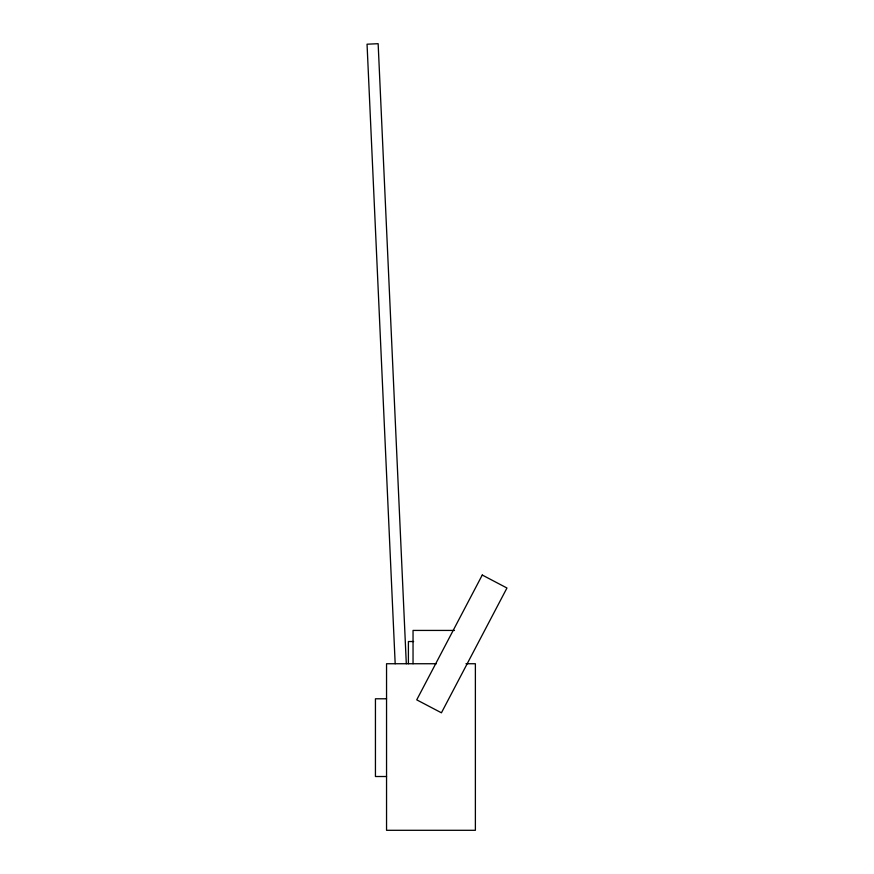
<?xml version="1.0" encoding="UTF-8"?>
<svg xmlns="http://www.w3.org/2000/svg" width="874" height="874" viewBox="0 0 874 874"><rect width="100%" height="100%" fill="white"/><g stroke="black" fill="none" stroke-linecap="round" stroke-linejoin="round"><path stroke-width="1.31" d="M454.48 630.427L413.041 630.427L413.041 663.737M413.631 641.527L408.398 641.527L408.398 663.737M436.344 663.737L386.548 663.737L386.548 830.3L475.38 830.3L475.38 663.737L465.962 663.737M386.548 698.785L375.438 698.785L375.438 776.516L386.548 776.516M406.301 663.737L378.147 43.7L367.047 44.203L395.179 663.737M482.262 575.037L416.734 699.845L441.425 712.802L506.953 588.005L482.262 575.037"/></g></svg>
